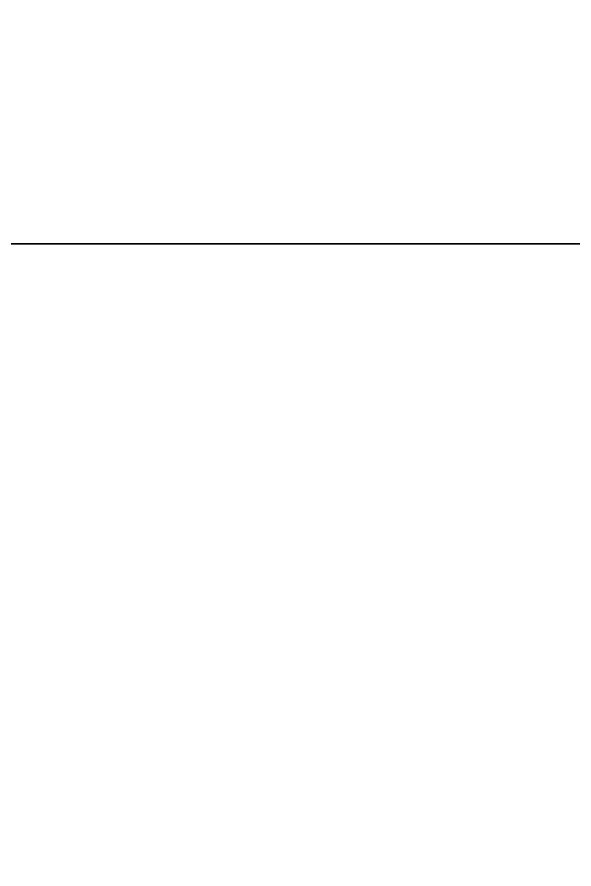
# Model space of a CAD drawing. Extents: x 0 to 7800, y -5130 to 1.
# Drawn here: x 2400.43 to 2411.45, y -1761.37 to -1744.52 of the extents above; entities that cross this region are included whole.
import ezdxf

# ---------------------------------------------------------------- set-up
doc = ezdxf.new("R2010")
doc.units = 0
for name, color, linetype in [('LAYER0', 7, 'CONTINUOUS'), ('LAYER1092', 7, 'CONTINUOUS'), ('LAYER1132', 35, 'CONTINUOUS'), ('LAYER1140', 35, 'CONTINUOUS'), ('LAYER2', 7, 'CONTINUOUS')]:
    doc.layers.add(name, color=color, linetype=linetype)

msp = doc.modelspace()

# ---------------------------------------------------------------- linework, layer by layer
at = {"layer": 'LAYER0'}
for points, invisible_edges in [([(1025.693, -1555.002, -5), (4030.693, -54.002, -5), (1412.693, -4773.002, -5), (1025.693, -1555.002, -5)], 7), ([(1025.693, -54.002), (1412.693, -4773.002), (4030.693, -54.002), (1025.693, -54.002)], 3), ([(1412.693, -4773.002, -5), (4030.693, -54.002, -5), (1412.693, -5130.002, -5), (1412.693, -4773.002, -5)], 3), ([(1412.693, -5130.002, -5), (4030.693, -54.002, -5), (2602.693, -4730.002, -5), (1412.693, -5130.002, -5)], 7), ([(4030.693, -54.002), (1412.693, -4773.002), (2602.693, -4730.002), (4030.693, -54.002)], 7)]:
    msp.add_3dface(points, dxfattribs=dict(at, invisible_edges=invisible_edges))
at = {"layer": 'LAYER1092', "invisible_edges": 1}
for points in [[(2411.694, -2131.001, 180), (2393.694, -1719.001, 180), (2411.694, -1719.001, 180), (2411.694, -2131.001, 180)], [(2393.694, -1719.001, 180), (2411.694, -2131.001, 180), (2393.694, -2131.001, 180), (2393.694, -1719.001, 180)], [(2393.694, -2131.001, 880), (2411.694, -1719.001, 880), (2393.694, -1719.001, 880), (2393.694, -2131.001, 880)], [(2411.694, -1719.001, 880), (2393.694, -2131.001, 880), (2411.694, -2131.001, 880), (2411.694, -1719.001, 880)]]:
    msp.add_3dface(points, dxfattribs=at)
at = {"layer": 'LAYER1132'}
for points, invisible_edges in [([(1995.674, -1767), (1975.624, -1749), (3151.694, -1749), (1995.674, -1767)], 5), ([(1975.624, -1749, 180), (3151.694, -1749), (1975.624, -1749), (1975.624, -1749, 180)], 1), ([(3151.694, -1749), (1975.624, -1749, 180), (3151.694, -1749, 180), (3151.694, -1749)], 1), ([(1975.624, -1749, 180), (1995.674, -1767, 180), (3151.694, -1749, 180), (1975.624, -1749, 180)], 3), ([(1995.674, -1767), (3151.694, -1749), (3134.624, -1767), (1995.674, -1767)], 3), ([(3151.694, -1749, 180), (1995.674, -1767, 180), (3134.624, -1767, 180), (3151.694, -1749, 180)], 5)]:
    msp.add_3dface(points, dxfattribs=dict(at, invisible_edges=invisible_edges))
at = {"layer": 'LAYER1140', "invisible_edges": 1}
for points in [[(3151.694, -1699, 880), (1975.694, -2299, 880), (1975.694, -1699, 880), (3151.694, -1699, 880)], [(1975.694, -2299, 880), (3151.694, -1699, 880), (3151.694, -2299, 880), (1975.694, -2299, 880)], [(3151.694, -2299, 930), (1975.694, -1699, 930), (1975.694, -2299, 930), (3151.694, -2299, 930)], [(1975.694, -1699, 930), (3151.694, -2299, 930), (3151.694, -1699, 930), (1975.694, -1699, 930)]]:
    msp.add_3dface(points, dxfattribs=at)

# ---------------------------------------------------------------- meshes
at = {"layer": 'LAYER2'}
mesh = msp.add_polymesh((14, 2), dxfattribs=at)
for k, corner in enumerate([(1175.695, -1705, 2657), (-0.0002, -1705, 2657), (1175.695, -204, 2657), (1175.695, -1705, 2657), (3880.695, -204, 2657), (1175.695, -204, 2657), (3880.695, -439, 2657), (3880.695, -204, 2657), (5280.695, -439, 2657), (3880.695, -439, 2657), (5280.695, -149, 2657), (5280.695, -439, 2657), (7049.695, -149, 2657), (5280.695, -149, 2657), (7049.695, -289, 2657), (7049.695, -149, 2657), (7649.695, -289, 2657), (7049.695, -289, 2657), (7649.695, -1684, 2657), (7649.695, -289, 2657), (7049.695, -1684, 2657), (7649.695, -1684, 2657), (7049.695, -1779, 2657), (7049.695, -1684, 2657), (3151.695, -1779, 2657), (7049.695, -1779, 2657), (3151.695, -1929, 2657), (7199.695, -1929, 2657)]):
    mesh.set_mesh_vertex(divmod(k, 2), corner)

doc.saveas('drawing.dxf')
